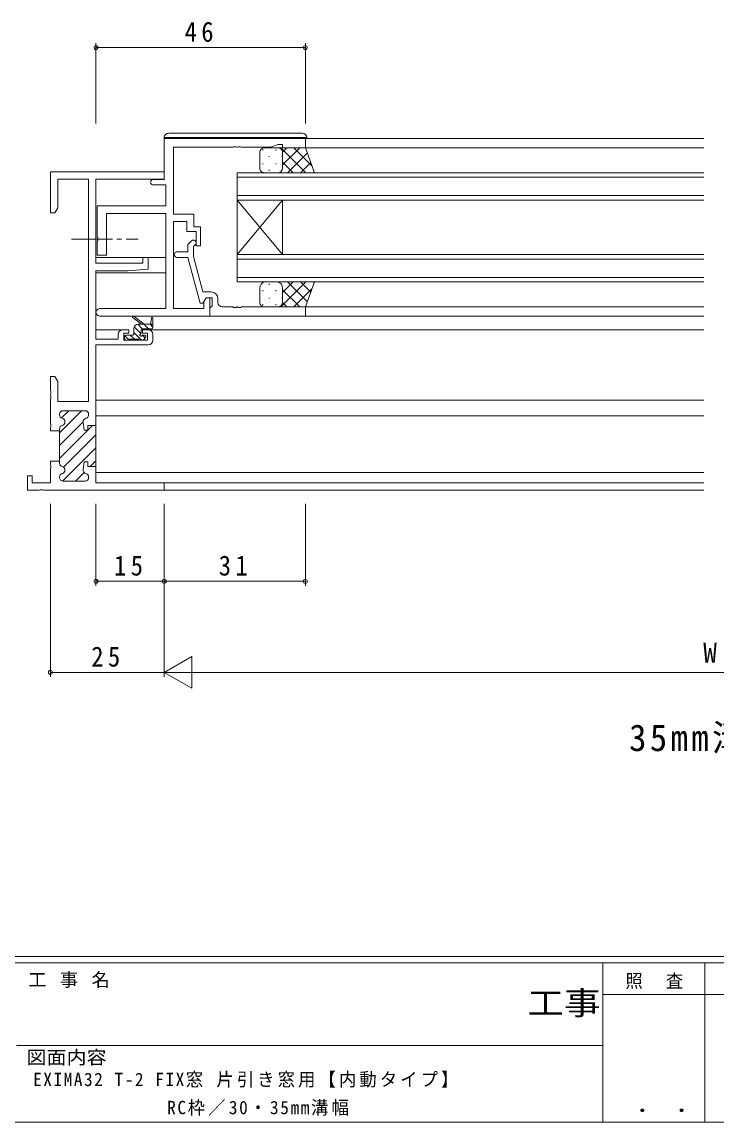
# Model space of a CAD drawing. Units: millimetres on the paper. Extents: x -420 to 373, y -297 to 267.
# Drawn here: x -30.1 to 122.6, y -297 to -55.3 of the extents above; entities that cross this region are included whole.
import ezdxf
from ezdxf.enums import TextEntityAlignment as Align

# ---------------------------------------------------------------- set-up
doc = ezdxf.new("R2010")
doc.units = ezdxf.units.MM
doc.linetypes.add('CHAIN2', pattern=[12, 9, -1, 1, -1])
for name, color, linetype, lineweight in [('0-1_YKK_ZWAK', 7, 'Continuous', 9), ('0-3_YKK_11', 7, 'Continuous', 9), ('0-4_YKK_12', 2, 'Continuous', 9), ('0-5_YKK_13', 4, 'Continuous', 9), ('0-7_YKK_D', 6, 'Continuous', 9)]:
    doc.layers.add(name, color=color, linetype=linetype, lineweight=lineweight)
doc.layers.add('0-2_USER1', color=2, linetype='Continuous')
doc.styles.add('ＭＳ ゴシック', font='')
doc.styles.get('ＭＳ ゴシック').set_extended_font_data('MS Gothic')

msp = doc.modelspace()

# ---------------------------------------------------------------- linework, layer by layer
at = {"layer": '0-1_YKK_ZWAK'}
for p, q in [((352.3, -260.6), (-417.7, -260.6)), ((314.5, -262), (-417.7, -262)), ((97.5, -262), (97.5, -297)), ((119.9, -262), (119.9, -297)), ((165.684, -268.999), (97.5, -268.999)), ((-31.3, -280.199), (97.5, -280.199)), ((-417.7, -297), (314.5, -297))]:
    msp.add_line(p, q, dxfattribs=at)
at = {"layer": '0-3_YKK_11'}
for p, q in [((1.181, -89.885), (1.181, -80.885)), ((1.181, -80.885), (32.18, -80.885)), ((26.18, -82.185), (24.532, -82.785)), ((27.18, -82.185), (26.18, -82.185)), ((27.18, -82.885), (27.18, -82.185)), ((32.18, -80.885), (32.18, -82.885)), ((3.181, -82.785), (3.181, -97.485)), ((16.222, -82.785), (3.181, -82.785)), ((16.406, -82.665), (16.222, -82.785)), ((16.955, -82.665), (16.406, -82.665)), ((17.139, -82.785), (16.955, -82.665)), ((17.222, -82.785), (17.139, -82.785)), ((17.406, -82.665), (17.222, -82.785)), ((17.955, -82.665), (17.406, -82.665)), ((18.139, -82.785), (17.955, -82.665)), ((24.532, -82.785), (18.139, -82.785)), ((32.18, -82.885), (27.18, -82.885)), ((-23.82, -88.185), (-23.82, -97.185)), ((1.18, -88.185), (-23.82, -88.185)), ((1.18, -89.815), (1.18, -88.185)), ((-22.19, -89.815), (-15.45, -89.815)), ((-22.19, -96.094), (-22.19, -89.815)), ((-15.45, -89.815), (-15.45, -138.685)), ((-13.82, -89.815), (1.18, -89.815)), ((-13.82, -108.285), (-13.82, -89.815)), ((-1.219, -89.885), (1.181, -89.885)), ((1.551, -91.085), (-1.219, -91.085)), ((1.551, -95.685), (1.551, -91.085)), ((-22.82, -97.185), (-22.19, -96.094)), ((-13.519, -95.685), (1.551, -95.685)), ((-13.519, -102.527), (-13.519, -95.685)), ((-23.82, -97.185), (-22.82, -97.185)), ((-11.52, -97.315), (-11.52, -106.485)), ((1.551, -97.315), (-11.52, -97.315)), ((1.551, -118.255), (1.551, -97.315)), ((3.181, -97.485), (7.681, -97.485)), ((7.681, -97.485), (7.681, -100.285)), ((3.181, -99.115), (3.181, -118.255)), ((6.181, -99.115), (3.181, -99.115)), ((6.181, -101.285), (6.181, -99.115)), ((8.181, -101.285), (6.181, -101.285)), ((7.681, -100.285), (9.181, -100.285)), ((8.181, -104.485), (8.181, -101.285)), ((9.181, -100.285), (9.181, -104.485)), ((-13.399, -102.71), (-13.519, -102.527)), ((-13.519, -103.444), (-13.399, -103.26)), ((-13.519, -106.485), (-13.519, -103.444)), ((-13.399, -103.26), (-13.399, -102.71)), ((7.156, -103.361), (6.38, -104.137)), ((6.38, -105.785), (3.981, -105.785)), ((6.38, -104.137), (6.38, -105.785)), ((7.581, -104.634), (8.005, -104.21)), ((7.581, -106.824), (7.581, -104.634)), ((9.181, -104.485), (8.181, -104.485)), ((-3.52, -108.285), (-13.82, -108.285)), ((-11.52, -106.485), (-13.519, -106.485)), ((-3.52, -106.985), (-3.52, -108.285)), ((-2.32, -106.985), (-3.52, -106.985)), ((-2.32, -109.592), (-2.32, -106.985)), ((3.981, -106.985), (6.381, -106.985)), ((6.381, -106.985), (9.088, -117.085)), ((9.66, -114.585), (7.581, -106.824)), ((-13.82, -109.985), (-6.82, -109.985)), ((-13.82, -124.985), (-13.82, -109.985)), ((-6.82, -109.985), (-2.32, -109.592)), ((11.481, -114.585), (9.66, -114.585)), ((9.688, -117.085), (10.381, -115.885)), ((9.88, -116.751), (10.381, -115.885)), ((10.381, -115.885), (11.181, -115.885)), ((10.381, -115.885), (11.68, -115.885)), ((11.181, -115.885), (11.181, -119.885)), ((11.68, -115.885), (11.68, -117.685)), ((-13.004, -118.255), (1.551, -118.255)), ((3.181, -118.255), (9.88, -118.255)), ((9.088, -117.085), (9.688, -117.085)), ((9.88, -118.255), (9.88, -116.751)), ((11.481, -117.885), (11.181, -118.185)), ((11.181, -118.185), (11.181, -119.885)), ((11.68, -117.685), (11.481, -117.885)), ((12.981, -116.885), (12.981, -116.085)), ((16.222, -117.885), (13.981, -117.885)), ((16.406, -118.005), (16.222, -117.885)), ((16.955, -118.005), (16.406, -118.005)), ((17.139, -117.885), (16.955, -118.005)), ((17.222, -117.885), (17.139, -117.885)), ((17.406, -118.005), (17.222, -117.885)), ((17.955, -118.005), (17.406, -118.005)), ((18.139, -117.885), (17.955, -118.005)), ((32.18, -117.885), (18.139, -117.885)), ((32.18, -119.885), (32.18, -117.885)), ((11.181, -119.885), (-13.004, -119.885)), ((11.181, -119.885), (32.18, -119.885)), ((-6.62, -122.885), (-7.92, -122.885)), ((-6.62, -123.685), (-6.62, -122.885)), ((-3.62, -122.885), (-3.62, -123.685)), ((-2.32, -122.885), (-3.62, -122.885)), ((-8.92, -124.985), (-13.82, -124.985)), ((-8.92, -123.885), (-8.92, -124.985)), ((-7.72, -123.685), (-6.62, -123.685)), ((-7.72, -125.185), (-7.72, -123.685)), ((-2.52, -125.185), (-7.72, -125.185)), ((-3.62, -123.685), (-2.52, -123.685)), ((-2.52, -123.685), (-2.52, -125.185)), ((-1.32, -125.185), (-1.32, -123.885)), ((-13.82, -126.185), (-2.32, -126.185)), ((-13.82, -143.935), (-13.82, -126.185)), ((-23.82, -133.185), (-23.82, -136.227)), ((-22.82, -133.185), (-23.82, -133.185)), ((-22.19, -134.277), (-22.82, -133.185)), ((-22.19, -138.685), (-22.19, -134.277)), ((-23.82, -136.227), (-23.7, -136.41)), ((-23.7, -136.96), (-23.82, -137.144)), ((-23.82, -137.144), (-23.82, -137.227)), ((-23.82, -137.227), (-23.7, -137.41)), ((-23.7, -136.41), (-23.7, -136.96)), ((-23.7, -137.41), (-23.7, -137.96)), ((-23.7, -137.96), (-23.82, -138.144)), ((-23.82, -138.144), (-23.82, -143.477)), ((-15.45, -138.685), (-22.19, -138.685)), ((-21.82, -145.528), (-16.976, -140.685)), ((-21.82, -141.485), (-21.82, -141.586)), ((-21.82, -141.586), (-21.82, -141.485)), ((-21.406, -142.287), (-19.805, -140.685)), ((-16.22, -140.685), (-21.02, -140.685)), ((-21.02, -140.685), (-16.22, -140.685)), ((-15.42, -141.586), (-15.42, -141.485)), ((-15.42, -141.485), (-15.42, -141.586)), ((-23.82, -143.477), (-23.7, -143.66)), ((-23.7, -144.21), (-23.82, -144.394)), ((-23.82, -144.394), (-23.82, -145.085)), ((-23.7, -143.66), (-23.7, -144.21)), ((-21.82, -148.357), (-16.619, -143.157)), ((-21.82, -151.185), (-14.57, -143.935)), ((-21.82, -144.685), (-21.82, -145.085)), ((-21.82, -145.085), (-21.82, -144.685)), ((-16.42, -144.935), (-16.614, -143.226)), ((-16.614, -143.226), (-16.42, -144.935)), ((-15.62, -144.935), (-16.42, -144.935)), ((-16.42, -144.935), (-15.62, -144.935)), ((-15.62, -143.935), (-15.62, -144.935)), ((-13.82, -143.935), (-15.62, -143.935)), ((-15.62, -143.935), (-13.82, -143.935)), ((-15.62, -144.935), (-15.62, -143.935)), ((-13.82, -153.235), (-13.82, -143.935)), ((-13.82, -153.235), (-13.82, -143.935)), ((-23.82, -145.085), (-21.82, -145.085)), ((-21.82, -145.085), (-21.82, -151.785)), ((-20.918, -153.112), (-13.82, -146.014)), ((-21.152, -156.174), (-13.82, -148.842)), ((-23.82, -151.785), (-23.82, -152.477)), ((-21.82, -151.785), (-23.82, -151.785)), ((-21.82, -151.785), (-21.82, -152.186)), ((-21.82, -152.186), (-21.82, -151.785)), ((-16.614, -153.645), (-16.42, -151.935)), ((-16.42, -151.935), (-16.614, -153.645)), ((-16.42, -151.935), (-15.62, -151.935)), ((-15.62, -151.935), (-16.42, -151.935)), ((-15.62, -151.935), (-15.62, -152.935)), ((-15.62, -152.935), (-15.62, -151.935)), ((-15.084, -152.935), (-13.82, -151.671)), ((-23.82, -152.477), (-23.7, -152.66)), ((-23.7, -153.21), (-23.82, -153.394)), ((-23.82, -153.394), (-23.82, -156.555)), ((-23.7, -152.66), (-23.7, -153.21)), ((-18.334, -156.185), (-16.417, -154.268)), ((-15.62, -152.935), (-14.12, -152.935)), ((-13.82, -152.935), (-15.62, -152.935)), ((-13.82, -156.555), (-13.82, -152.935)), ((-28.82, -154.985), (-28.82, -158.185)), ((-27.82, -154.985), (-28.82, -154.985)), ((-27.82, -156.555), (-27.82, -154.985)), ((-23.82, -156.555), (-27.82, -156.555)), ((-21.82, -155.285), (-21.82, -155.385)), ((-21.82, -155.385), (-21.82, -155.285)), ((-21.02, -156.185), (-16.22, -156.185)), ((-16.22, -156.185), (-21.02, -156.185)), ((-15.42, -155.385), (-15.42, -155.285)), ((-15.42, -155.285), (-15.42, -155.385)), ((1.18, -156.555), (-13.82, -156.555)), ((1.18, -158.185), (1.18, -156.555)), ((-28.82, -158.185), (-26.278, -158.185)), ((-26.278, -158.185), (-26.095, -158.065)), ((-26.095, -158.065), (-25.545, -158.065)), ((-25.545, -158.065), (-25.361, -158.185)), ((-25.361, -158.185), (1.18, -158.185)), ((-25.361, -158.185), (1.18, -158.185))]:
    msp.add_line(p, q, dxfattribs=at)
for centre, radius, start, end in [((-1.219, -90.485), 0.6, 89.99998, 270), ((7.581, -103.785), 0.6, 314.99998, 135), ((3.981, -106.385), 0.6, 89.99998, 270), ((11.481, -116.085), 1.5, 0, 89.99998), ((-13.004, -119.07), 0.815, 89.99998, 270), ((13.981, -116.885), 1, 180, 269.99998), ((-7.92, -123.885), 1, 90, 179.99998), ((-2.32, -123.885), 1, 0, 89.99998), ((-2.32, -125.185), 1, 270, 359.99998), ((-21.02, -141.485), 0.8, 90, 179.99998), ((-21.02, -141.485), 0.8, 90, 179.99998), ((-21.02, -141.586), 0.8, 180.00002, 255.52251), ((-21.02, -141.586), 0.8, 180.00002, 255.52251), ((-21.42, -143.135), 0.8, 284.47751, 75.52248), ((-21.42, -143.135), 0.8, 284.47751, 75.52248), ((-15.82, -143.135), 0.8, 104.47752, 186.50302), ((-15.82, -143.135), 0.8, 104.47752, 186.50302), ((-16.22, -141.485), 0.8, 0, 89.99998), ((-16.22, -141.485), 0.8, 0, 89.99998), ((-16.22, -141.586), 0.8, 284.47748, 359.99997), ((-16.22, -141.586), 0.8, 284.47748, 359.99997), ((-21.02, -144.685), 0.8, 104.47748, 179.99997), ((-21.02, -144.685), 0.8, 104.47748, 179.99997), ((-21.02, -152.186), 0.8, 180.00002, 255.52251), ((-21.02, -152.186), 0.8, 180.00002, 255.52251), ((-21.02, -155.285), 0.8, 104.47748, 179.99997), ((-21.02, -155.285), 0.8, 104.47748, 179.99997), ((-21.42, -153.735), 0.8, 284.47751, 75.52248), ((-21.42, -153.735), 0.8, 284.47751, 75.52248), ((-15.82, -153.735), 0.8, 173.49696, 255.52246), ((-15.82, -153.735), 0.8, 173.49696, 255.52246), ((-16.22, -155.285), 0.8, 0.00002, 75.52251), ((-16.22, -155.285), 0.8, 0.00002, 75.52251), ((-21.02, -155.385), 0.8, 180, 269.99998), ((-21.02, -155.385), 0.8, 180, 269.99998), ((-16.22, -155.385), 0.8, 270, 359.99998), ((-16.22, -155.385), 0.8, 270, 359.99998)]:
    msp.add_arc(centre, radius, start, end, dxfattribs=at)
at = {"layer": '0-4_YKK_12'}
for p, q in [((119.68, -80.885), (31.881, -80.885)), ((119.68, -82.885), (31.681, -82.885)), ((119.68, -88.385), (17.18, -88.385)), ((17.18, -88.385), (17.18, -94.385)), ((17.18, -89.385), (119.68, -89.385)), ((119.68, -93.385), (17.18, -93.385)), ((17.18, -94.385), (119.68, -94.385)), ((17.18, -106.385), (27.18, -94.385)), ((17.18, -94.385), (27.18, -106.385)), ((17.18, -94.385), (17.18, -106.385)), ((27.18, -94.385), (27.18, -106.385)), ((-13.82, -106.985), (1.551, -106.985)), ((119.68, -106.385), (17.18, -106.385)), ((17.18, -106.385), (17.18, -112.385)), ((17.18, -107.385), (119.68, -107.385)), ((-13.82, -110.385), (1.551, -110.385)), ((119.68, -111.385), (17.18, -111.385)), ((17.18, -112.385), (119.68, -112.385)), ((119.68, -117.885), (31.681, -117.885)), ((119.68, -119.885), (31.881, -119.885)), ((-7.92, -122.885), (-13.82, -122.885)), ((119.68, -122.885), (-2.32, -122.885)), ((-13.82, -138.385), (119.68, -138.385)), ((-13.82, -141.785), (119.68, -141.785)), ((-13.82, -154.285), (119.68, -154.285)), ((0.88, -156.555), (119.68, -156.555)), ((0.88, -158.185), (119.68, -158.185))]:
    msp.add_line(p, q, dxfattribs=at)
at = {"layer": '0-5_YKK_13'}
for p, q in [((31.481, -79.685), (2.181, -79.685)), ((1.181, -81.385), (1.181, -80.685)), ((1.181, -80.685), (1.681, -80.685)), ((32.481, -80.685), (32.481, -80.885)), ((22.181, -87.385), (22.181, -83.885)), ((22.83, -83.306), (22.83, -83.506)), ((23.181, -82.885), (26.18, -82.885)), ((25.66, -83.306), (25.66, -83.506)), ((32.18, -82.885), (26.18, -82.885)), ((32.312, -88.385), (26.812, -82.885)), ((28.136, -82.885), (27.18, -83.842)), ((30.965, -82.885), (27.18, -86.67)), ((27.18, -83.885), (27.18, -87.385)), ((27.18, -83.885), (27.18, -87.385)), ((32.611, -84.068), (28.293, -88.385)), ((33.632, -86.877), (29.641, -82.885)), ((34.181, -88.385), (32.18, -82.885)), ((22.83, -86.336), (22.83, -86.536)), ((24.245, -84.721), (24.245, -84.921)), ((25.66, -86.336), (25.66, -86.536)), ((27.075, -84.721), (27.075, -84.921)), ((29.484, -88.385), (27.18, -86.082)), ((33.365, -86.142), (31.122, -88.385)), ((26.18, -88.385), (23.181, -88.385)), ((24.245, -87.751), (24.245, -87.951)), ((26.18, -88.385), (34.181, -88.385)), ((26.655, -88.385), (26.574, -88.304)), ((27.075, -87.751), (27.075, -87.832)), ((34.119, -88.216), (33.95, -88.385)), ((26.18, -112.385), (23.181, -112.385)), ((24.245, -113.02), (24.245, -112.82)), ((26.18, -112.385), (34.181, -112.385)), ((26.655, -112.385), (26.508, -112.532)), ((32.312, -112.385), (26.812, -117.885)), ((29.484, -112.385), (27.18, -114.689)), ((32.611, -116.703), (28.293, -112.385)), ((33.365, -114.629), (31.122, -112.385)), ((34.181, -112.385), (32.18, -117.885)), ((34.119, -112.554), (33.95, -112.385)), ((22.181, -113.785), (22.181, -116.885)), ((22.83, -114.435), (22.83, -114.235)), ((24.245, -116.05), (24.245, -115.85)), ((25.66, -114.435), (25.66, -114.235)), ((27.075, -116.05), (27.075, -115.85)), ((27.18, -116.885), (27.18, -113.785)), ((27.18, -116.885), (27.18, -113.785)), ((30.965, -117.885), (27.18, -114.101)), ((33.632, -113.894), (29.641, -117.885)), ((22.83, -117.465), (22.83, -117.265)), ((23.181, -117.885), (26.18, -117.885)), ((25.66, -117.465), (25.66, -117.265)), ((32.18, -117.885), (26.18, -117.885)), ((28.136, -117.885), (27.18, -116.929)), ((-3.82, -121.685), (-5.639, -120.284)), ((-3.22, -121.685), (-5.437, -120.003)), ((-1.62, -120.559), (-1.818, -121.685)), ((-1.32, -122.385), (-1.32, -120.386)), ((-5.52, -123.785), (-5.52, -122.685)), ((-3.939, -123.729), (-5.419, -122.249)), ((-3.635, -122.686), (-4.63, -121.691)), ((-4.52, -121.685), (-1.32, -121.685)), ((-3.92, -123.624), (-3.92, -122.985)), ((-3.62, -122.685), (-1.62, -122.685)), ((-2.289, -122.685), (-3.289, -121.685)), ((-1.32, -122.307), (-1.941, -121.685)), ((-7.52, -124.385), (-7.52, -124.885)), ((-6.58, -125.129), (-7.477, -124.232)), ((-5.82, -124.085), (-7.22, -124.085)), ((-7.22, -125.185), (-6.72, -125.185)), ((-6.52, -124.985), (-4.42, -124.985)), ((-5.377, -124.985), (-6.277, -124.085)), ((-3.83, -125.185), (-5.52, -123.495)), ((-4.22, -125.185), (-3.62, -125.185)), ((-2.989, -124.679), (-3.564, -124.104)), ((-3.12, -124.085), (-3.459, -124.085)), ((-3.407, -125.097), (-2.907, -124.597))]:
    msp.add_line(p, q, dxfattribs=at)
at = {"layer": '0-5_YKK_13', "linetype": 'CHAIN2'}
msp.add_line((-19.203, -102.985), (-4.52, -102.985), dxfattribs=at)
at = {"layer": '0-5_YKK_13'}
msp.add_lwpolyline([(1.681, -80.685), (31.981, -80.685), (32.481, -80.685)], dxfattribs=at)
for centre, radius, start, end in [((2.181, -80.685), 1, 90, 180), ((31.481, -80.685), 1, 0, 90), ((23.181, -83.885), 1, 89.99989, 179.99989), ((26.18, -83.885), 1, 359.99989, 89.99989), ((26.18, -83.885), 1, 359.99989, 89.99989), ((23.181, -87.385), 1, 179.99989, 269.99989), ((26.18, -87.385), 1, 269.99989, 359.99989), ((26.18, -87.385), 1, 269.99989, 359.99989), ((23.589, -113.734), 1.41, 106.85689, 182.0679), ((25.772, -113.734), 1.41, 357.93224, 73.14326), ((25.772, -113.734), 1.41, 357.93224, 73.14326), ((23.181, -116.885), 1, 180.00009, 270.00009), ((26.18, -116.885), 1, 270.00009, 0.00009), ((26.18, -116.885), 1, 270.00009, 0.00009), ((-5.62, -120.085), 0.2, 24.41711, 264.41711), ((-1.52, -120.386), 0.2, 0, 239.99998), ((-4.52, -122.685), 1, 90, 180), ((-3.62, -122.985), 0.3, 90, 180), ((-1.62, -122.385), 0.3, 270, 0), ((-7.22, -124.385), 0.3, 90, 180), ((-7.22, -124.885), 0.3, 180, 270), ((-6.72, -124.985), 0.2, 270, 0), ((-5.82, -123.785), 0.3, 270, 0), ((-4.22, -124.985), 0.2, 180, 270), ((-3.92, -124.085), 0.25, 123.05573, 326.94426), ((-4.22, -123.624), 0.3, 303.05573, 0), ((-3.459, -124.385), 0.3, 90, 146.94426), ((-3.62, -124.885), 0.3, 270, 314.99998), ((-3.12, -124.385), 0.3, 314.99998, 90)]:
    msp.add_arc(centre, radius, start, end, dxfattribs=at)
at = {"layer": '0-7_YKK_D'}
for p, q in [((-13.82, -77.585), (-13.82, -59.885)), ((32.18, -77.585), (32.18, -59.885)), ((-13.82, -60.885), (32.18, -60.885)), ((-23.82, -161.185), (-23.82, -199.185)), ((-13.82, -161.185), (-13.82, -179.185)), ((1.18, -161.185), (1.18, -179.185)), ((1.18, -161.185), (1.18, -179.185)), ((1.18, -161.185), (1.18, -199.185)), ((1.18, -161.185), (1.18, -199.185)), ((32.18, -161.185), (32.18, -179.185)), ((-13.82, -178.185), (1.18, -178.185)), ((1.18, -178.185), (32.18, -178.185)), ((1.18, -198.185), (7.243, -194.685)), ((7.243, -201.685), (7.243, -194.685)), ((1.18, -198.185), (-23.82, -198.185)), ((1.18, -198.185), (13.305, -198.185)), ((1.18, -198.185), (7.243, -201.685)), ((234.18, -198.185), (8.18, -198.185))]:
    msp.add_line(p, q, dxfattribs=at)
for centre in [(-13.82, -60.885), (32.18, -60.885), (-13.82, -178.185), (1.18, -178.185), (1.18, -178.185), (32.18, -178.185), (-23.82, -198.185)]:
    msp.add_circle(centre, 0.425, dxfattribs=at)

# ---------------------------------------------------------------- texts
at = {"layer": '0-1_YKK_ZWAK', "color": 2, "style": 'ＭＳ ゴシック', "width": 1.15}
msp.add_text('工事', height=5.132, dxfattribs=at).set_placement((80.931, -274.956), align=Align.BOTTOM_LEFT)
at = {"layer": '0-1_YKK_ZWAK', "style": 'ＭＳ ゴシック', "width": 1.1}
msp.add_text('図面内容', height=2.933, dxfattribs=at).set_placement((-29.083, -285.148), align=Align.BOTTOM_LEFT)
at = {"layer": '0-1_YKK_ZWAK', "color": 3, "style": 'ＭＳ ゴシック', "width": 1.15}
msp.add_text(' ． ．', height=3.666, dxfattribs=at).set_placement((101.955, -295.946), align=Align.BOTTOM_LEFT)
at = {"layer": '0-1_YKK_ZWAK', "char_height": 2.933, "attachment_point": 7, "style": 'ＭＳ ゴシック'}
for s, insert in [('\\T1.16;工\\~事\\~名', (-28.688, -267.533)), ('\\T1.17;\\W0.95;照\\~\\~査', (102.489, -267.78))]:
    msp.add_mtext(s, dxfattribs=dict(at, insert=insert))
at = {"layer": '0-2_USER1', "insert": (103.307, -216.126), "char_height": 5.865, "attachment_point": 7, "style": 'ＭＳ ゴシック'}
msp.add_mtext('\\T1.2;\\W0.95;35mm溝幅', dxfattribs=at)
at = {"layer": '0-2_USER1', "color": 7, "char_height": 2.933, "attachment_point": 7, "style": 'ＭＳ ゴシック'}
for s, insert in [('\\T1.18;\\W0.95;EXIMA32\\~T-2\\~FIX窓\\~片引き窓用【内動タイプ】\\~', (-27.623, -289.449)), ('\\T1.19;\\W0.95;RC枠／30・35mm溝幅\\~', (1.817, -295.625))]:
    msp.add_mtext(s, dxfattribs=dict(at, insert=insert))
at = {"layer": '0-7_YKK_D', "color": 3, "style": 'ＭＳ ゴシック'}
msp.add_text('W', height=4.399, dxfattribs=at).set_placement((119.581, -197.385), align=Align.BOTTOM_LEFT)
at = {"layer": '0-7_YKK_D', "color": 3, "char_height": 4.399, "attachment_point": 7, "style": 'ＭＳ ゴシック'}
for s, insert in [('\\T1.36;\\W0.9;46', (5.66, -59.685)), ('\\T1.36;\\W0.9;15', (-9.84, -176.985)), ('\\T1.36;\\W0.9;31', (13.16, -176.985)), ('\\T1.36;\\W0.9;25', (-14.84, -196.985))]:
    msp.add_mtext(s, dxfattribs=dict(at, insert=insert))

doc.saveas('drawing.dxf')
